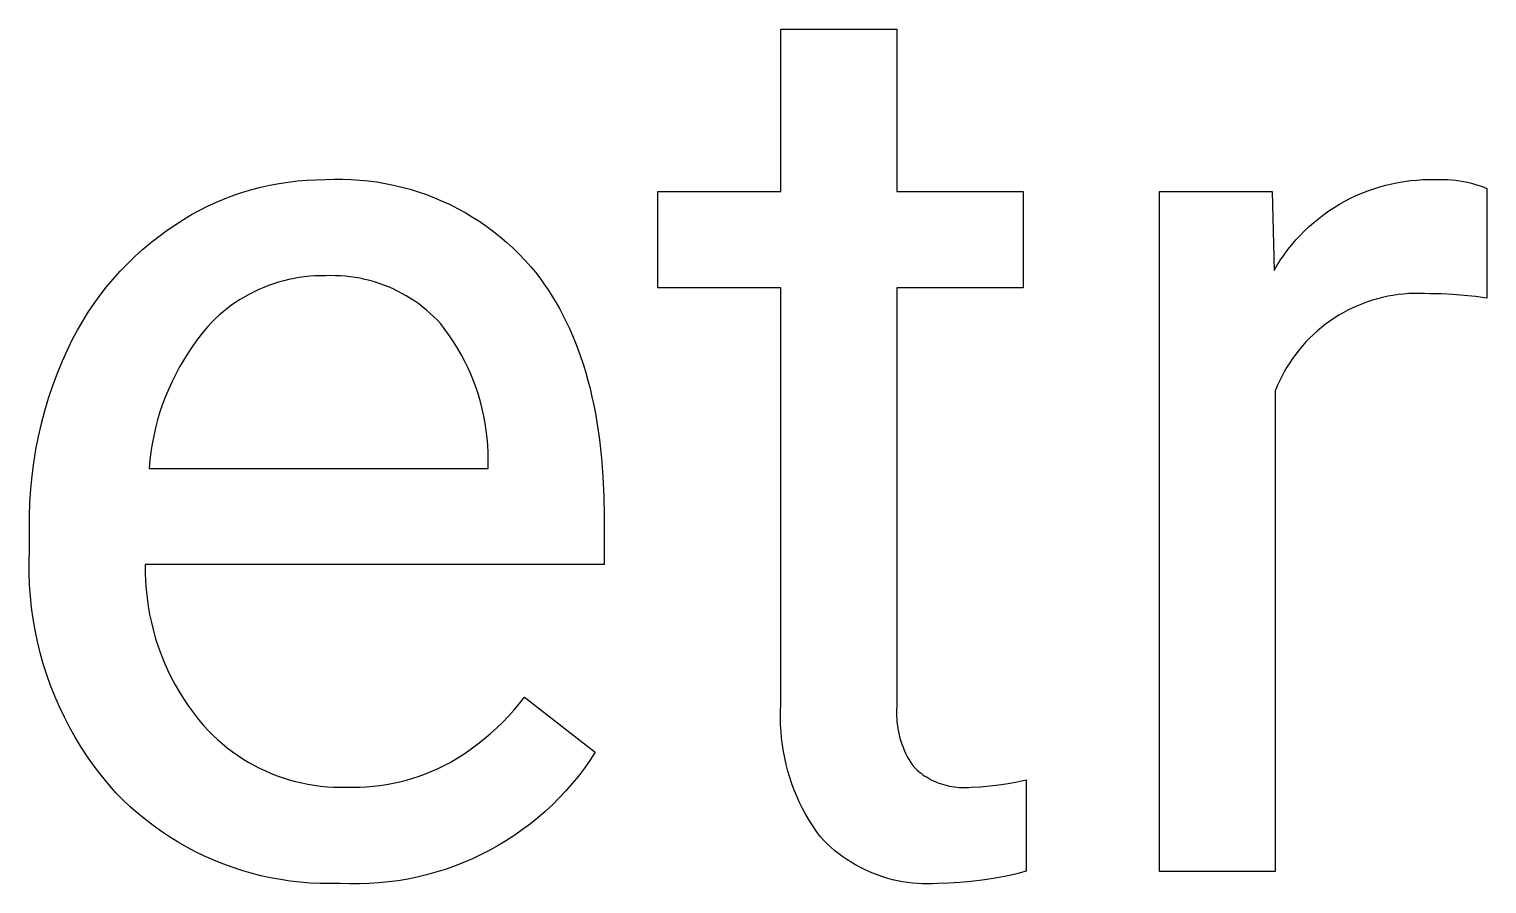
# Model space of a CAD drawing. Header units: millimetres. Extents: x -582 to 3448, y -204 to 2611.
# Drawn here: x 3273.57 to 3319.61, y 152.15 to 179.16 of the extents above; entities that cross this region are included whole.
import ezdxf

# ---------------------------------------------------------------- set-up
doc = ezdxf.new("R2010")
doc.units = ezdxf.units.MM
doc.header["$MEASUREMENT"] = 0
doc.layers.add('Domyślny', color=7, linetype='Continuous', true_color=0x000000)

msp = doc.modelspace()

# ---------------------------------------------------------------- linework, layer by layer
at = {"layer": 'Domyślny'}
for p, q in [((3297.314, 174.024), (3297.314, 179.156)), ((3297.314, 179.156), (3300.973, 179.156)), ((3300.973, 179.156), (3300.973, 174.024)), ((3280.32, 174.003), (3280.603, 174.087)), ((3280.603, 174.087), (3280.888, 174.162)), ((3280.888, 174.162), (3281.176, 174.227)), ((3281.176, 174.227), (3281.465, 174.281)), ((3281.465, 174.281), (3281.756, 174.326)), ((3281.756, 174.326), (3282.049, 174.361)), ((3282.049, 174.361), (3282.343, 174.386)), ((3282.343, 174.386), (3282.637, 174.4)), ((3282.637, 174.4), (3282.932, 174.404)), ((3282.932, 174.404), (3283.202, 174.414)), ((3283.202, 174.414), (3283.472, 174.415)), ((3283.472, 174.415), (3283.742, 174.407)), ((3283.742, 174.407), (3284.012, 174.39)), ((3284.012, 174.39), (3284.281, 174.364)), ((3284.281, 174.364), (3284.549, 174.328)), ((3284.549, 174.328), (3284.815, 174.284)), ((3284.815, 174.284), (3285.08, 174.23)), ((3285.08, 174.23), (3285.343, 174.168)), ((3285.343, 174.168), (3285.604, 174.097)), ((3285.604, 174.097), (3285.862, 174.017)), ((3285.862, 174.017), (3286.117, 173.928)), ((3293.421, 170.983), (3293.421, 174.024)), ((3293.421, 174.024), (3297.314, 174.024)), ((3300.973, 174.024), (3304.964, 174.024)), ((3304.964, 174.024), (3304.964, 170.983)), ((3309.27, 152.548), (3309.27, 174.024)), ((3309.27, 174.024), (3312.828, 174.024)), ((3312.828, 174.024), (3312.887, 171.53)), ((3315.662, 173.976), (3315.847, 174.048)), ((3315.847, 174.048), (3316.034, 174.114)), ((3316.034, 174.114), (3316.223, 174.174)), ((3316.223, 174.174), (3316.414, 174.227)), ((3316.414, 174.227), (3316.607, 174.273)), ((3316.607, 174.273), (3316.802, 174.312)), ((3316.802, 174.312), (3316.997, 174.345)), ((3316.997, 174.345), (3317.194, 174.37)), ((3317.194, 174.37), (3317.391, 174.389)), ((3317.391, 174.389), (3317.589, 174.401)), ((3317.589, 174.401), (3317.788, 174.406)), ((3317.788, 174.406), (3317.986, 174.404)), ((3317.986, 174.404), (3318.114, 174.409)), ((3318.114, 174.409), (3318.241, 174.409)), ((3318.241, 174.409), (3318.369, 174.405)), ((3318.369, 174.405), (3318.496, 174.396)), ((3318.496, 174.396), (3318.623, 174.383)), ((3318.623, 174.383), (3318.75, 174.366)), ((3318.75, 174.366), (3318.875, 174.344)), ((3318.875, 174.344), (3319, 174.318)), ((3319, 174.318), (3319.124, 174.287)), ((3319.124, 174.287), (3319.247, 174.252)), ((3319.247, 174.252), (3319.369, 174.213)), ((3319.369, 174.213), (3319.489, 174.17)), ((3319.489, 174.17), (3319.607, 174.122)), ((3319.607, 174.122), (3319.607, 170.654)), ((3278.961, 173.437), (3279.225, 173.569)), ((3279.225, 173.569), (3279.493, 173.691)), ((3279.493, 173.691), (3279.765, 173.804)), ((3279.765, 173.804), (3280.041, 173.908)), ((3280.041, 173.908), (3280.32, 174.003)), ((3286.117, 173.928), (3286.369, 173.831)), ((3286.369, 173.831), (3286.618, 173.725)), ((3286.618, 173.725), (3286.863, 173.611)), ((3286.863, 173.611), (3287.104, 173.489)), ((3314.783, 173.52), (3314.953, 173.623)), ((3314.953, 173.623), (3315.125, 173.721)), ((3315.125, 173.721), (3315.301, 173.812)), ((3315.301, 173.812), (3315.481, 173.897)), ((3315.481, 173.897), (3315.662, 173.976)), ((3278.2, 172.988), (3278.449, 173.146)), ((3278.449, 173.146), (3278.702, 173.296)), ((3278.702, 173.296), (3278.961, 173.437)), ((3287.104, 173.489), (3287.34, 173.359)), ((3287.34, 173.359), (3287.572, 173.221)), ((3287.572, 173.221), (3287.8, 173.075)), ((3314.145, 173.05), (3314.299, 173.175)), ((3314.299, 173.175), (3314.456, 173.296)), ((3314.456, 173.296), (3314.618, 173.411)), ((3314.618, 173.411), (3314.783, 173.52)), ((3277.663, 172.609), (3277.928, 172.803)), ((3277.928, 172.803), (3278.2, 172.988)), ((3287.8, 173.075), (3288.022, 172.921)), ((3288.022, 172.921), (3288.239, 172.76)), ((3288.239, 172.76), (3288.451, 172.592)), ((3313.579, 172.495), (3313.713, 172.641)), ((3313.713, 172.641), (3313.852, 172.782)), ((3313.852, 172.782), (3313.997, 172.918)), ((3313.997, 172.918), (3314.145, 173.05)), ((3276.91, 171.973), (3277.153, 172.193)), ((3277.153, 172.193), (3277.405, 172.406)), ((3277.405, 172.406), (3277.663, 172.609)), ((3288.451, 172.592), (3288.656, 172.417)), ((3288.656, 172.417), (3288.856, 172.235)), ((3288.856, 172.235), (3289.049, 172.046)), ((3313.208, 172.03), (3313.326, 172.19)), ((3313.326, 172.19), (3313.45, 172.345)), ((3313.45, 172.345), (3313.579, 172.495)), ((3276.446, 171.507), (3276.674, 171.744)), ((3276.674, 171.744), (3276.91, 171.973)), ((3289.049, 172.046), (3289.236, 171.851)), ((3289.236, 171.851), (3289.416, 171.65)), ((3312.988, 171.7), (3313.095, 171.867)), ((3313.095, 171.867), (3313.208, 172.03)), ((3276.016, 171.01), (3276.226, 171.262)), ((3276.226, 171.262), (3276.446, 171.507)), ((3281.937, 171.281), (3281.773, 171.247)), ((3282.101, 171.309), (3281.937, 171.281)), ((3282.266, 171.331), (3282.101, 171.309)), ((3282.432, 171.348), (3282.266, 171.331)), ((3282.599, 171.358), (3282.432, 171.348)), ((3282.765, 171.364), (3282.599, 171.358)), ((3282.932, 171.363), (3282.765, 171.364)), ((3283.089, 171.368), (3282.932, 171.363)), ((3283.246, 171.367), (3283.089, 171.368)), ((3283.402, 171.361), (3283.246, 171.367)), ((3283.558, 171.35), (3283.402, 171.361)), ((3283.714, 171.333), (3283.558, 171.35)), ((3283.87, 171.311), (3283.714, 171.333)), ((3284.024, 171.284), (3283.87, 171.311)), ((3284.177, 171.251), (3284.024, 171.284)), ((3289.416, 171.65), (3289.559, 171.475)), ((3289.559, 171.475), (3289.696, 171.296)), ((3289.696, 171.296), (3289.83, 171.113)), ((3312.887, 171.53), (3312.988, 171.7)), ((3275.813, 170.751), (3276.016, 171.01)), ((3280.674, 170.861), (3280.526, 170.785)), ((3280.825, 170.932), (3280.674, 170.861)), ((3280.979, 170.998), (3280.825, 170.932)), ((3281.134, 171.058), (3280.979, 170.998)), ((3281.291, 171.114), (3281.134, 171.058)), ((3281.45, 171.164), (3281.291, 171.114)), ((3281.611, 171.208), (3281.45, 171.164)), ((3281.773, 171.247), (3281.611, 171.208)), ((3284.329, 171.214), (3284.177, 171.251)), ((3284.48, 171.171), (3284.329, 171.214)), ((3284.629, 171.123), (3284.48, 171.171)), ((3284.777, 171.07), (3284.629, 171.123)), ((3284.923, 171.012), (3284.777, 171.07)), ((3285.066, 170.949), (3284.923, 171.012)), ((3285.207, 170.881), (3285.066, 170.949)), ((3285.346, 170.809), (3285.207, 170.881)), ((3285.483, 170.732), (3285.346, 170.809)), ((3289.83, 171.113), (3289.958, 170.924)), ((3289.958, 170.924), (3290.082, 170.731)), ((3297.314, 170.983), (3293.421, 170.983)), ((3297.314, 157.819), (3297.314, 170.983)), ((3304.964, 170.983), (3300.973, 170.983)), ((3300.973, 170.983), (3300.973, 157.768)), ((3317.14, 170.801), (3316.974, 170.788)), ((3317.307, 170.807), (3317.14, 170.801)), ((3317.474, 170.808), (3317.307, 170.807)), ((3317.641, 170.804), (3317.474, 170.808)), ((3317.808, 170.793), (3317.641, 170.804)), ((3318.169, 170.789), (3317.808, 170.793)), ((3275.437, 170.212), (3275.621, 170.485)), ((3275.621, 170.485), (3275.813, 170.751)), ((3279.961, 170.431), (3279.828, 170.33)), ((3280.098, 170.526), (3279.961, 170.431)), ((3280.238, 170.617), (3280.098, 170.526)), ((3280.381, 170.703), (3280.238, 170.617)), ((3280.526, 170.785), (3280.381, 170.703)), ((3285.617, 170.65), (3285.483, 170.732)), ((3285.748, 170.564), (3285.617, 170.65)), ((3285.875, 170.473), (3285.748, 170.564)), ((3286, 170.378), (3285.875, 170.473)), ((3286.122, 170.279), (3286, 170.378)), ((3290.082, 170.731), (3290.202, 170.534)), ((3290.202, 170.534), (3290.317, 170.331)), ((3315.371, 170.351), (3315.221, 170.277)), ((3315.523, 170.42), (3315.371, 170.351)), ((3315.678, 170.483), (3315.523, 170.42)), ((3315.834, 170.54), (3315.678, 170.483)), ((3315.993, 170.592), (3315.834, 170.54)), ((3316.153, 170.639), (3315.993, 170.592)), ((3316.315, 170.68), (3316.153, 170.639)), ((3316.478, 170.716), (3316.315, 170.68)), ((3316.643, 170.746), (3316.478, 170.716)), ((3316.808, 170.77), (3316.643, 170.746)), ((3316.974, 170.788), (3316.808, 170.77)), ((3318.53, 170.773), (3318.169, 170.789)), ((3318.89, 170.745), (3318.53, 170.773)), ((3319.25, 170.705), (3318.89, 170.745)), ((3319.607, 170.654), (3319.25, 170.705)), ((3275.098, 169.649), (3275.263, 169.934)), ((3275.263, 169.934), (3275.437, 170.212)), ((3279.331, 169.886), (3279.217, 169.764)), ((3279.45, 170.003), (3279.331, 169.886)), ((3279.572, 170.116), (3279.45, 170.003)), ((3279.698, 170.226), (3279.572, 170.116)), ((3279.828, 170.33), (3279.698, 170.226)), ((3286.239, 170.176), (3286.122, 170.279)), ((3286.354, 170.069), (3286.239, 170.176)), ((3286.465, 169.958), (3286.354, 170.069)), ((3286.571, 169.843), (3286.465, 169.958)), ((3290.317, 170.331), (3290.428, 170.124)), ((3290.428, 170.124), (3290.534, 169.913)), ((3290.534, 169.913), (3290.636, 169.697)), ((3314.649, 169.932), (3314.514, 169.834)), ((3314.788, 170.026), (3314.649, 169.932)), ((3314.929, 170.115), (3314.788, 170.026)), ((3315.074, 170.199), (3314.929, 170.115)), ((3315.221, 170.277), (3315.074, 170.199)), ((3274.944, 169.359), (3275.098, 169.649)), ((3279.051, 169.565), (3278.891, 169.36)), ((3279.217, 169.764), (3279.051, 169.565)), ((3286.713, 169.659), (3286.571, 169.843)), ((3286.848, 169.471), (3286.713, 169.659)), ((3286.976, 169.279), (3286.848, 169.471)), ((3290.636, 169.697), (3290.733, 169.476)), ((3290.733, 169.476), (3290.825, 169.25)), ((3314.131, 169.512), (3314.011, 169.396)), ((3314.255, 169.624), (3314.131, 169.512)), ((3314.383, 169.731), (3314.255, 169.624)), ((3314.514, 169.834), (3314.383, 169.731)), ((3274.628, 168.68), (3274.8, 169.063)), ((3274.8, 169.063), (3274.944, 169.359)), ((3278.738, 169.149), (3278.593, 168.934)), ((3278.891, 169.36), (3278.738, 169.149)), ((3287.098, 169.082), (3286.976, 169.279)), ((3287.214, 168.882), (3287.098, 169.082)), ((3290.825, 169.25), (3290.913, 169.02)), ((3290.913, 169.02), (3290.997, 168.785)), ((3313.676, 169.024), (3313.573, 168.892)), ((3313.783, 169.152), (3313.676, 169.024)), ((3313.895, 169.276), (3313.783, 169.152)), ((3314.011, 169.396), (3313.895, 169.276)), ((3274.469, 168.292), (3274.628, 168.68)), ((3278.455, 168.714), (3278.324, 168.49)), ((3278.593, 168.934), (3278.455, 168.714)), ((3287.322, 168.677), (3287.214, 168.882)), ((3287.424, 168.469), (3287.322, 168.677)), ((3290.997, 168.785), (3291.076, 168.546)), ((3291.076, 168.546), (3291.15, 168.302)), ((3313.381, 168.619), (3313.293, 168.477)), ((3313.475, 168.757), (3313.381, 168.619)), ((3313.573, 168.892), (3313.475, 168.757)), ((3274.322, 167.899), (3274.469, 168.292)), ((3278.201, 168.261), (3278.086, 168.028)), ((3278.324, 168.49), (3278.201, 168.261)), ((3287.519, 168.258), (3287.424, 168.469)), ((3287.606, 168.043), (3287.519, 168.258)), ((3287.686, 167.826), (3287.606, 168.043)), ((3291.15, 168.302), (3291.22, 168.053)), ((3291.22, 168.053), (3291.286, 167.8)), ((3313.057, 168.036), (3312.989, 167.883)), ((3313.13, 168.185), (3313.057, 168.036)), ((3313.209, 168.333), (3313.13, 168.185)), ((3313.293, 168.477), (3313.209, 168.333)), ((3274.188, 167.501), (3274.322, 167.899)), ((3277.978, 167.792), (3277.879, 167.552)), ((3278.086, 168.028), (3277.978, 167.792)), ((3287.759, 167.606), (3287.686, 167.826)), ((3287.824, 167.384), (3287.759, 167.606)), ((3291.286, 167.8), (3291.347, 167.542)), ((3312.989, 167.883), (3312.926, 167.728)), ((3312.926, 167.728), (3312.926, 152.548)), ((3274.068, 167.099), (3274.188, 167.501)), ((3277.787, 167.309), (3277.704, 167.063)), ((3277.879, 167.552), (3277.787, 167.309)), ((3287.882, 167.16), (3287.824, 167.384)), ((3287.932, 166.934), (3287.882, 167.16)), ((3291.347, 167.542), (3291.403, 167.28)), ((3291.403, 167.28), (3291.455, 167.012)), ((3273.866, 166.284), (3273.96, 166.693)), ((3273.96, 166.693), (3274.068, 167.099)), ((3277.629, 166.814), (3277.563, 166.563)), ((3277.704, 167.063), (3277.629, 166.814)), ((3287.975, 166.707), (3287.932, 166.934)), ((3288.01, 166.478), (3287.975, 166.707)), ((3291.455, 167.012), (3291.502, 166.74)), ((3291.502, 166.74), (3291.545, 166.464)), ((3273.785, 165.872), (3273.866, 166.284)), ((3277.505, 166.309), (3277.455, 166.054)), ((3277.563, 166.563), (3277.505, 166.309)), ((3288.037, 166.248), (3288.01, 166.478)), ((3288.057, 166.017), (3288.037, 166.248)), ((3291.545, 166.464), (3291.584, 166.183)), ((3273.717, 165.458), (3273.785, 165.872)), ((3277.414, 165.798), (3277.382, 165.54)), ((3277.455, 166.054), (3277.414, 165.798)), ((3288.069, 165.786), (3288.057, 166.017)), ((3288.073, 165.555), (3288.069, 165.786)), ((3291.584, 166.183), (3291.647, 165.607)), ((3273.663, 165.042), (3273.717, 165.458)), ((3277.382, 165.54), (3277.358, 165.281)), ((3277.358, 165.281), (3288.073, 165.281)), ((3288.073, 165.281), (3288.073, 165.555)), ((3291.647, 165.607), (3291.692, 165.012)), ((3273.623, 164.624), (3273.663, 165.042)), ((3291.692, 165.012), (3291.719, 164.399)), ((3273.596, 164.205), (3273.623, 164.624)), ((3291.719, 164.399), (3291.728, 163.767)), ((3273.583, 163.786), (3273.596, 164.205)), ((3273.584, 163.366), (3273.583, 163.786)), ((3291.728, 163.767), (3291.728, 162.241)), ((3273.584, 162.692), (3273.584, 163.366)), ((3273.572, 162.329), (3273.584, 162.692)), ((3273.572, 161.967), (3273.572, 162.329)), ((3291.728, 162.241), (3277.239, 162.241)), ((3277.239, 162.241), (3277.239, 161.977)), ((3273.585, 161.604), (3273.572, 161.967)), ((3273.61, 161.242), (3273.585, 161.604)), ((3277.239, 161.977), (3277.248, 161.713)), ((3277.248, 161.713), (3277.267, 161.45)), ((3273.648, 160.882), (3273.61, 161.242)), ((3277.267, 161.45), (3277.294, 161.188)), ((3277.294, 161.188), (3277.331, 160.926)), ((3273.698, 160.522), (3273.648, 160.882)), ((3277.331, 160.926), (3277.376, 160.666)), ((3277.376, 160.666), (3277.431, 160.408)), ((3273.76, 160.165), (3273.698, 160.522)), ((3277.431, 160.408), (3277.495, 160.152)), ((3273.834, 159.81), (3273.76, 160.165)), ((3273.92, 159.457), (3273.834, 159.81)), ((3277.495, 160.152), (3277.567, 159.899)), ((3277.567, 159.899), (3277.649, 159.648)), ((3274.018, 159.108), (3273.92, 159.457)), ((3277.649, 159.648), (3277.739, 159.4)), ((3277.739, 159.4), (3277.838, 159.155)), ((3274.128, 158.763), (3274.018, 159.108)), ((3277.838, 159.155), (3277.945, 158.914)), ((3277.945, 158.914), (3278.06, 158.677)), ((3274.25, 158.421), (3274.128, 158.763)), ((3274.383, 158.083), (3274.25, 158.421)), ((3278.06, 158.677), (3278.184, 158.444)), ((3278.184, 158.444), (3278.316, 158.215)), ((3274.528, 157.751), (3274.383, 158.083)), ((3278.316, 158.215), (3278.455, 157.992)), ((3278.455, 157.992), (3278.603, 157.773)), ((3289.055, 157.848), (3289.219, 158.053)), ((3289.219, 158.053), (3291.452, 156.31)), ((3274.683, 157.423), (3274.528, 157.751)), ((3278.603, 157.773), (3278.758, 157.559)), ((3278.758, 157.559), (3278.92, 157.351)), ((3288.526, 157.266), (3288.708, 157.454)), ((3288.708, 157.454), (3288.885, 157.649)), ((3288.885, 157.649), (3289.055, 157.848)), ((3297.301, 157.395), (3297.304, 157.607)), ((3297.304, 157.607), (3297.314, 157.819)), ((3300.967, 157.667), (3300.965, 157.565)), ((3300.965, 157.565), (3300.966, 157.464)), ((3300.966, 157.464), (3300.971, 157.362)), ((3300.973, 157.768), (3300.967, 157.667)), ((3274.85, 157.101), (3274.683, 157.423)), ((3275.028, 156.785), (3274.85, 157.101)), ((3278.92, 157.351), (3279.089, 157.149)), ((3279.089, 157.149), (3279.227, 157.001)), ((3279.227, 157.001), (3279.369, 156.857)), ((3288.143, 156.907), (3288.337, 157.084)), ((3288.337, 157.084), (3288.526, 157.266)), ((3297.305, 157.183), (3297.301, 157.395)), ((3297.317, 156.971), (3297.305, 157.183)), ((3300.971, 157.362), (3300.979, 157.261)), ((3300.979, 157.261), (3300.991, 157.16)), ((3300.991, 157.16), (3301.006, 157.059)), ((3301.006, 157.059), (3301.024, 156.959)), ((3275.217, 156.475), (3275.028, 156.785)), ((3279.369, 156.857), (3279.516, 156.719)), ((3279.516, 156.719), (3279.668, 156.585)), ((3279.668, 156.585), (3279.825, 156.457)), ((3287.527, 156.417), (3287.737, 156.574)), ((3287.737, 156.574), (3287.943, 156.737)), ((3287.943, 156.737), (3288.143, 156.907)), ((3297.335, 156.76), (3297.317, 156.971)), ((3297.361, 156.549), (3297.335, 156.76)), ((3297.393, 156.34), (3297.361, 156.549)), ((3301.024, 156.959), (3301.047, 156.86)), ((3301.047, 156.86), (3301.072, 156.762)), ((3301.072, 156.762), (3301.101, 156.664)), ((3301.101, 156.664), (3301.133, 156.568)), ((3301.133, 156.568), (3301.169, 156.473)), ((3275.416, 156.172), (3275.217, 156.475)), ((3275.625, 155.876), (3275.416, 156.172)), ((3279.825, 156.457), (3279.986, 156.335)), ((3279.986, 156.335), (3280.151, 156.218)), ((3280.151, 156.218), (3280.32, 156.107)), ((3280.32, 156.107), (3280.492, 156.002)), ((3286.867, 155.988), (3287.091, 156.124)), ((3287.091, 156.124), (3287.311, 156.267)), ((3287.311, 156.267), (3287.527, 156.417)), ((3291.452, 156.31), (3291.283, 156.054)), ((3297.433, 156.131), (3297.393, 156.34)), ((3297.48, 155.924), (3297.433, 156.131)), ((3301.169, 156.473), (3301.207, 156.379)), ((3301.207, 156.379), (3301.249, 156.286)), ((3301.249, 156.286), (3301.295, 156.195)), ((3301.295, 156.195), (3301.343, 156.106)), ((3301.343, 156.106), (3301.394, 156.018)), ((3275.844, 155.587), (3275.625, 155.876)), ((3280.492, 156.002), (3280.669, 155.903)), ((3280.669, 155.903), (3280.848, 155.81)), ((3280.848, 155.81), (3281.031, 155.724)), ((3281.031, 155.724), (3281.216, 155.643)), ((3281.216, 155.643), (3281.405, 155.57)), ((3285.892, 155.558), (3286.093, 155.631)), ((3286.093, 155.631), (3286.291, 155.711)), ((3286.291, 155.711), (3286.486, 155.797)), ((3286.486, 155.797), (3286.678, 155.889)), ((3286.678, 155.889), (3286.867, 155.988)), ((3291.106, 155.805), (3290.92, 155.561)), ((3291.283, 156.054), (3291.106, 155.805)), ((3297.534, 155.719), (3297.48, 155.924)), ((3297.594, 155.516), (3297.534, 155.719)), ((3301.394, 156.018), (3301.449, 155.932)), ((3301.449, 155.932), (3301.506, 155.848)), ((3301.506, 155.848), (3301.561, 155.795)), ((3301.561, 155.795), (3301.618, 155.744)), ((3301.618, 155.744), (3301.677, 155.695)), ((3301.677, 155.695), (3301.738, 155.648)), ((3301.738, 155.648), (3301.8, 155.603)), ((3301.8, 155.603), (3301.863, 155.56)), ((3276.073, 155.305), (3275.844, 155.587)), ((3276.311, 155.032), (3276.073, 155.305)), ((3281.405, 155.57), (3281.595, 155.503)), ((3281.595, 155.503), (3281.788, 155.442)), ((3281.788, 155.442), (3281.983, 155.389)), ((3281.983, 155.389), (3282.18, 155.342)), ((3282.18, 155.342), (3282.378, 155.302)), ((3282.378, 155.302), (3282.578, 155.269)), ((3282.578, 155.269), (3282.778, 155.243)), ((3282.778, 155.243), (3282.979, 155.224)), ((3282.979, 155.224), (3283.181, 155.212)), ((3283.181, 155.212), (3283.383, 155.207)), ((3283.383, 155.207), (3283.585, 155.208)), ((3283.585, 155.208), (3283.799, 155.205)), ((3283.799, 155.205), (3284.012, 155.209)), ((3284.012, 155.209), (3284.225, 155.22)), ((3284.225, 155.22), (3284.437, 155.238)), ((3284.437, 155.238), (3284.649, 155.263)), ((3284.649, 155.263), (3284.86, 155.295)), ((3284.86, 155.295), (3285.07, 155.334)), ((3285.07, 155.334), (3285.278, 155.38)), ((3285.278, 155.38), (3285.485, 155.432)), ((3285.485, 155.432), (3285.69, 155.492)), ((3285.69, 155.492), (3285.892, 155.558)), ((3290.725, 155.324), (3290.523, 155.093)), ((3290.92, 155.561), (3290.725, 155.324)), ((3297.662, 155.315), (3297.594, 155.516)), ((3297.736, 155.116), (3297.662, 155.315)), ((3301.863, 155.56), (3301.928, 155.52)), ((3301.928, 155.52), (3301.994, 155.481)), ((3301.994, 155.481), (3302.062, 155.445)), ((3302.062, 155.445), (3302.131, 155.411)), ((3302.131, 155.411), (3302.201, 155.38)), ((3302.201, 155.38), (3302.271, 155.351)), ((3302.271, 155.351), (3302.343, 155.324)), ((3302.343, 155.324), (3302.416, 155.3)), ((3302.416, 155.3), (3302.49, 155.278)), ((3302.49, 155.278), (3302.564, 155.259)), ((3302.564, 155.259), (3302.639, 155.242)), ((3302.639, 155.242), (3302.714, 155.228)), ((3302.714, 155.228), (3302.79, 155.216)), ((3302.79, 155.216), (3302.866, 155.207)), ((3302.866, 155.207), (3302.942, 155.201)), ((3302.942, 155.201), (3303.019, 155.197)), ((3303.019, 155.197), (3303.095, 155.196)), ((3303.095, 155.196), (3303.172, 155.198)), ((3303.172, 155.198), (3303.248, 155.202)), ((3303.248, 155.202), (3303.325, 155.208)), ((3303.325, 155.208), (3303.617, 155.224)), ((3303.617, 155.224), (3303.909, 155.249)), ((3303.909, 155.249), (3304.199, 155.283)), ((3304.199, 155.283), (3304.488, 155.327)), ((3304.488, 155.327), (3304.776, 155.38)), ((3304.776, 155.38), (3305.062, 155.443)), ((3305.062, 155.443), (3305.062, 152.554)), ((3276.533, 154.808), (3276.311, 155.032)), ((3276.762, 154.593), (3276.533, 154.808)), ((3290.313, 154.87), (3290.096, 154.654)), ((3290.523, 155.093), (3290.313, 154.87)), ((3297.817, 154.92), (3297.736, 155.116)), ((3297.904, 154.727), (3297.817, 154.92)), ((3297.998, 154.537), (3297.904, 154.727)), ((3276.998, 154.385), (3276.762, 154.593)), ((3277.241, 154.185), (3276.998, 154.385)), ((3289.639, 154.245), (3289.401, 154.052)), ((3289.871, 154.445), (3289.639, 154.245)), ((3290.096, 154.654), (3289.871, 154.445)), ((3298.098, 154.35), (3297.998, 154.537)), ((3298.204, 154.166), (3298.098, 154.35)), ((3277.491, 153.994), (3277.241, 154.185)), ((3277.747, 153.811), (3277.491, 153.994)), ((3278.009, 153.636), (3277.747, 153.811)), ((3289.156, 153.868), (3288.905, 153.692)), ((3289.401, 154.052), (3289.156, 153.868)), ((3298.317, 153.987), (3298.204, 154.166)), ((3298.435, 153.811), (3298.317, 153.987)), ((3298.56, 153.639), (3298.435, 153.811)), ((3278.277, 153.471), (3278.009, 153.636)), ((3278.55, 153.315), (3278.277, 153.471)), ((3278.828, 153.168), (3278.55, 153.315)), ((3288.386, 153.366), (3288.118, 153.217)), ((3288.648, 153.524), (3288.386, 153.366)), ((3288.905, 153.692), (3288.648, 153.524)), ((3298.669, 153.524), (3298.56, 153.639)), ((3298.782, 153.413), (3298.669, 153.524)), ((3298.898, 153.306), (3298.782, 153.413)), ((3299.019, 153.203), (3298.898, 153.306)), ((3279.111, 153.031), (3278.828, 153.168)), ((3279.399, 152.903), (3279.111, 153.031)), ((3279.69, 152.785), (3279.399, 152.903)), ((3287.568, 152.946), (3287.287, 152.825)), ((3287.846, 153.077), (3287.568, 152.946)), ((3288.118, 153.217), (3287.846, 153.077)), ((3299.142, 153.105), (3299.019, 153.203)), ((3299.269, 153.01), (3299.142, 153.105)), ((3299.4, 152.92), (3299.269, 153.01)), ((3299.533, 152.835), (3299.4, 152.92)), ((3279.986, 152.677), (3279.69, 152.785)), ((3280.285, 152.579), (3279.986, 152.677)), ((3280.587, 152.491), (3280.285, 152.579)), ((3280.892, 152.413), (3280.587, 152.491)), ((3281.199, 152.345), (3280.892, 152.413)), ((3286.124, 152.438), (3285.826, 152.367)), ((3286.419, 152.52), (3286.124, 152.438)), ((3286.712, 152.612), (3286.419, 152.52)), ((3287.001, 152.713), (3286.712, 152.612)), ((3287.287, 152.825), (3287.001, 152.713)), ((3299.669, 152.754), (3299.533, 152.835)), ((3299.808, 152.678), (3299.669, 152.754)), ((3299.949, 152.607), (3299.808, 152.678)), ((3300.093, 152.541), (3299.949, 152.607)), ((3300.239, 152.48), (3300.093, 152.541)), ((3300.387, 152.424), (3300.239, 152.48)), ((3300.537, 152.373), (3300.387, 152.424)), ((3304.371, 152.388), (3304.022, 152.322)), ((3304.718, 152.465), (3304.371, 152.388)), ((3305.062, 152.554), (3304.718, 152.465)), ((3312.926, 152.548), (3309.27, 152.548)), ((3281.509, 152.288), (3281.199, 152.345)), ((3281.82, 152.242), (3281.509, 152.288)), ((3282.132, 152.206), (3281.82, 152.242)), ((3282.446, 152.18), (3282.132, 152.206)), ((3282.76, 152.165), (3282.446, 152.18)), ((3283.075, 152.161), (3282.76, 152.165)), ((3283.389, 152.167), (3283.075, 152.161)), ((3283.696, 152.156), (3283.389, 152.167)), ((3284.002, 152.155), (3283.696, 152.156)), ((3284.309, 152.164), (3284.002, 152.155)), ((3284.615, 152.184), (3284.309, 152.164)), ((3284.92, 152.214), (3284.615, 152.184)), ((3285.223, 152.255), (3284.92, 152.214)), ((3285.526, 152.306), (3285.223, 152.255)), ((3285.826, 152.367), (3285.526, 152.306)), ((3300.689, 152.328), (3300.537, 152.373)), ((3300.842, 152.287), (3300.689, 152.328)), ((3300.996, 152.252), (3300.842, 152.287)), ((3301.152, 152.223), (3300.996, 152.252)), ((3301.308, 152.198), (3301.152, 152.223)), ((3301.465, 152.18), (3301.308, 152.198)), ((3301.623, 152.166), (3301.465, 152.18)), ((3301.781, 152.158), (3301.623, 152.166)), ((3301.939, 152.156), (3301.781, 152.158)), ((3302.098, 152.159), (3301.939, 152.156)), ((3302.256, 152.167), (3302.098, 152.159)), ((3302.611, 152.175), (3302.256, 152.167)), ((3302.965, 152.195), (3302.611, 152.175)), ((3303.319, 152.226), (3302.965, 152.195)), ((3303.672, 152.268), (3303.319, 152.226)), ((3304.022, 152.322), (3303.672, 152.268))]:
    msp.add_line(p, q, dxfattribs=at)

doc.saveas('drawing.dxf')
